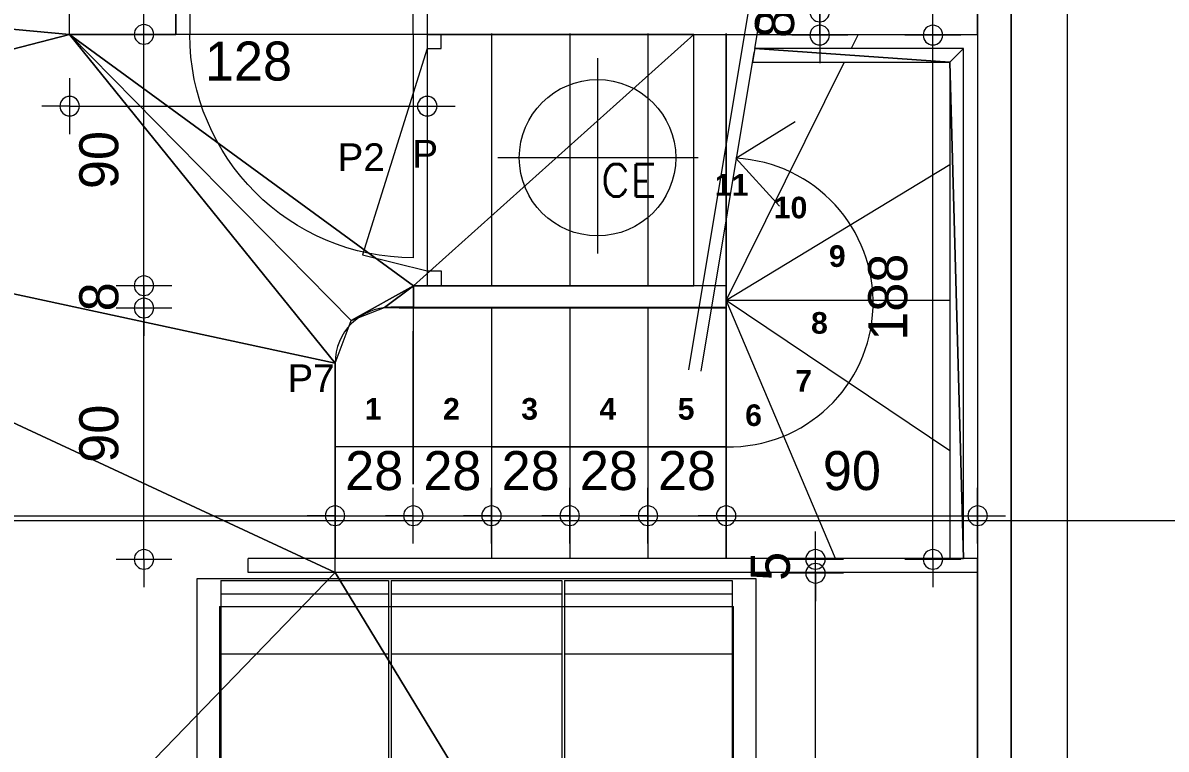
# Model space of a CAD drawing. Header units: metres. Extents: x 1.8 to 61.8, y -55.6 to -11.3.
# Drawn here: x 15.864 to 19.956, y -22.185 to -19.584 of the extents above; entities that cross this region are included whole.
import ezdxf
from ezdxf.enums import TextEntityAlignment as Align
from ezdxf.lldxf.tags import DXFTag

# ---------------------------------------------------------------- set-up
doc = ezdxf.new("R2010")
doc.units = ezdxf.units.M
doc.header["$MEASUREMENT"] = 0
for name, color, linetype in [('Calque commun', 7, 'Continuous'), ('Calque5', 7, 'Continuous'), ('Cotations', 7, 'Continuous'), ('Textes', 7, 'Continuous')]:
    doc.layers.add(name, color=color, linetype=linetype)
doc.styles.add('Arial10', font='arial.ttf', dxfattribs={"height": 0.098961})
doc.styles.add('Arial13', font='arialbd.ttf', dxfattribs={"height": 0.077267})
doc.styles.add('Arial18', font='arial.ttf', dxfattribs={"height": 0.139163})
doc.styles.add('Century Gothic Gras', font='txt.shx', dxfattribs={"height": 0.116336})
doc.styles.add('Century Gothic14', font='GOTHIC.TTF', dxfattribs={"height": 0.139636})
tags = doc.linetypes.add('DASHDOT2', pattern=[0.5, 0.25, -0.125, 0, -0.125]).pattern_tags.tags
tags[10:11] = [DXFTag(74, 4), DXFTag(75, 0), DXFTag(340, '0'), DXFTag(46, 1.0), DXFTag(50, 0.0), DXFTag(44, 0.0), DXFTag(45, 0.0)]
tags[8:9] = [DXFTag(74, 4), DXFTag(75, 0), DXFTag(340, '0'), DXFTag(46, 1.0), DXFTag(50, 0.0), DXFTag(44, 0.0), DXFTag(45, 0.0)]
tags[6:7] = [DXFTag(74, 4), DXFTag(75, 0), DXFTag(340, '0'), DXFTag(46, 1.0), DXFTag(50, 0.0), DXFTag(44, 0.0), DXFTag(45, 0.0)]
tags[4:5] = [DXFTag(74, 4), DXFTag(75, 0), DXFTag(340, '0'), DXFTag(46, 1.0), DXFTag(50, 0.0), DXFTag(44, 0.0), DXFTag(45, 0.0)]
tags = doc.linetypes.add('DOT2', pattern=[0.125, 0, -0.125]).pattern_tags.tags
tags[6:7] = [DXFTag(74, 4), DXFTag(75, 0), DXFTag(340, '0'), DXFTag(46, 1.0), DXFTag(50, 0.0), DXFTag(44, 0.0), DXFTag(45, 0.0)]
tags[4:5] = [DXFTag(74, 4), DXFTag(75, 0), DXFTag(340, '0'), DXFTag(46, 1.0), DXFTag(50, 0.0), DXFTag(44, 0.0), DXFTag(45, 0.0)]
tags = doc.linetypes.add('HIDDEN', pattern=[0.375, 0.25, -0.125]).pattern_tags.tags
tags[6:7] = [DXFTag(74, 4), DXFTag(75, 0), DXFTag(340, '0'), DXFTag(46, 1.0), DXFTag(50, 0.0), DXFTag(44, 0.0), DXFTag(45, 0.0)]
tags[4:5] = [DXFTag(74, 4), DXFTag(75, 0), DXFTag(340, '0'), DXFTag(46, 1.0), DXFTag(50, 0.0), DXFTag(44, 0.0), DXFTag(45, 0.0)]
tags = doc.linetypes.add('HIDDEN2', pattern=[0.1875, 0.125, -0.0625]).pattern_tags.tags
tags[6:7] = [DXFTag(74, 4), DXFTag(75, 0), DXFTag(340, '0'), DXFTag(46, 1.0), DXFTag(50, 0.0), DXFTag(44, 0.0), DXFTag(45, 0.0)]
tags[4:5] = [DXFTag(74, 4), DXFTag(75, 0), DXFTag(340, '0'), DXFTag(46, 1.0), DXFTag(50, 0.0), DXFTag(44, 0.0), DXFTag(45, 0.0)]
tags = doc.linetypes.add('HIDDENX2', pattern=[0.75, 0.5, -0.25]).pattern_tags.tags
tags[6:7] = [DXFTag(74, 4), DXFTag(75, 0), DXFTag(340, '0'), DXFTag(46, 1.0), DXFTag(50, 0.0), DXFTag(44, 0.0), DXFTag(45, 0.0)]
tags[4:5] = [DXFTag(74, 4), DXFTag(75, 0), DXFTag(340, '0'), DXFTag(46, 1.0), DXFTag(50, 0.0), DXFTag(44, 0.0), DXFTag(45, 0.0)]

# ---------------------------------------------------------------- blocks, each defined once
blk = doc.blocks.new('Block52730')
at = {"layer": 'Calque commun', "color": 7, "linetype": 'Continuous', "lineweight": 18}
blk.add_line((19.6015, -16.6552), (19.6015, -25.6552), dxfattribs=at)
at = {"layer": 'Calque commun', "color": 7, "linetype": 'Continuous', "lineweight": 9}
for p, q in [((19.4015, -16.8552), (19.4015, -25.4552)), ((19.2815, -16.9752), (19.2815, -25.3352))]:
    blk.add_line(p, q, dxfattribs=at)
blk = doc.blocks.new('sofa3-2')
at = {"layer": 'Calque commun', "color": 0, "linetype": 'ByBlock', "lineweight": -2}
for p, q in [((0, 0), (0, -0.8)), ((2, 0), (0, 0)), ((2, 0), (2, 0)), ((2, 0), (2, 0)), ((2, 0), (2, 0)), ((2, 0), (2, 0)), ((2, -0.8), (2, 0)), ((0.685, -0.0067), (0.085, -0.0067)), ((0.085, -0.0067), (0.085, -0.1)), ((0.685, -0.0067), (0.685, -0.1)), ((1.305, -0.0067), (0.695, -0.0067)), ((0.695, -0.0067), (0.695, -0.1)), ((1.305, -0.0067), (1.305, -0.1)), ((1.915, -0.0067), (1.315, -0.0067)), ((1.315, -0.0067), (1.315, -0.1)), ((1.915, -0.0067), (1.915, -0.1)), ((0.685, -0.054), (0.085, -0.054)), ((1.305, -0.054), (0.695, -0.054)), ((1.915, -0.054), (1.315, -0.054)), ((0.08, -0.1), (0.08, -0.1)), ((0.08, -0.1), (0.08, -0.1)), ((0.08, -0.1), (0.08, -0.1)), ((0.08, -0.1), (0.08, -0.1)), ((0.085, -0.1), (0.08, -0.1)), ((0.08, -0.74), (0.08, -0.1)), ((0.685, -0.1), (0.085, -0.1)), ((0.085, -0.1), (0.085, -0.14)), ((0.085, -0.11), (0.085, -0.11)), ((0.085, -0.11), (0.085, -0.11)), ((0.695, -0.1), (0.685, -0.1)), ((0.685, -0.1), (0.685, -0.14)), ((0.685, -0.11), (0.685, -0.11)), ((0.685, -0.11), (0.685, -0.11)), ((1.305, -0.1), (0.695, -0.1)), ((0.695, -0.1), (0.695, -0.14)), ((0.695, -0.11), (0.695, -0.11)), ((0.695, -0.11), (0.695, -0.11)), ((1.315, -0.1), (1.305, -0.1)), ((1.305, -0.1), (1.305, -0.14)), ((1.305, -0.11), (1.305, -0.11)), ((1.305, -0.11), (1.305, -0.11)), ((1.915, -0.1), (1.315, -0.1)), ((1.315, -0.1), (1.315, -0.14)), ((1.315, -0.11), (1.315, -0.11)), ((1.315, -0.11), (1.315, -0.11)), ((1.92, -0.1), (1.915, -0.1)), ((1.915, -0.1), (1.915, -0.14)), ((1.915, -0.11), (1.915, -0.11)), ((1.915, -0.11), (1.915, -0.11)), ((1.92, -0.1), (1.92, -0.1)), ((1.92, -0.1), (1.92, -0.1)), ((1.92, -0.1), (1.92, -0.1)), ((1.92, -0.1), (1.92, -0.1)), ((1.92, -0.1), (1.92, -0.74)), ((0.085, -0.14), (0.085, -0.81)), ((0.685, -0.14), (0.685, -0.81)), ((0.695, -0.14), (0.695, -0.81)), ((1.305, -0.14), (1.305, -0.81)), ((1.315, -0.14), (1.315, -0.81)), ((1.915, -0.14), (1.915, -0.81)), ((0.085, -0.27), (0.685, -0.27)), ((0.695, -0.27), (1.305, -0.27)), ((1.315, -0.27), (1.915, -0.27)), ((0.08, -0.76), (0.08, -0.74)), ((0.08, -0.8), (0.08, -0.76)), ((1.92, -0.74), (1.92, -0.76)), ((1.92, -0.76), (1.92, -0.8)), ((0, -0.8), (0, -0.8)), ((0, -0.8), (0, -0.8)), ((0, -0.8), (0.08, -0.8)), ((0.08, -0.8), (0.08, -0.8)), ((0.08, -0.8), (0.08, -0.8)), ((0.085, -0.81), (0.085, -0.81)), ((0.085, -0.81), (0.085, -0.81)), ((0.085, -0.81), (0.685, -0.81)), ((0.685, -0.81), (0.685, -0.81)), ((0.685, -0.81), (0.685, -0.81)), ((0.695, -0.81), (0.695, -0.81)), ((0.695, -0.81), (0.695, -0.81)), ((0.695, -0.81), (1.305, -0.81)), ((1.305, -0.81), (1.305, -0.81)), ((1.305, -0.81), (1.305, -0.81)), ((1.315, -0.81), (1.315, -0.81)), ((1.315, -0.81), (1.315, -0.81)), ((1.315, -0.81), (1.915, -0.81)), ((1.915, -0.81), (1.915, -0.81)), ((1.915, -0.81), (1.915, -0.81)), ((1.92, -0.8), (1.92, -0.8)), ((1.92, -0.8), (1.92, -0.8)), ((1.92, -0.8), (2, -0.8))]:
    blk.add_line(p, q, dxfattribs=at)
blk = doc.blocks.new('XMODULE1PCENTNONPMR13')
at = {"layer": 'Calque commun', "color": 5, "linetype": 'Continuous', "lineweight": 9}
blk.add_arc((0, 0), 0.5, 0, 359.99941, dxfattribs=at)
blk = doc.blocks.new('XMODULE1PCENTNONPMR14')
at = {"layer": 'Calque commun', "color": 5, "linetype": 'Continuous', "lineweight": 9}
blk.add_arc((0, 0), 0.5, 0, 359.99941, dxfattribs=at)
blk = doc.blocks.new('DimLine55328')
at = {"layer": 'Calque commun', "color": 5, "linetype": 'Continuous', "lineweight": 9}
for p, q in [((18.7012, -22.4067), (18.7012, -22.3067)), ((18.8012, -22.4067), (18.6012, -22.4067)), ((18.7012, -26.1866), (18.7012, -22.4067)), ((18.8012, -26.1866), (18.6012, -26.1866)), ((18.7012, -26.1866), (18.7012, -26.2866))]:
    blk.add_line(p, q, dxfattribs=at)
at = {"layer": 'Calque commun', "color": 5, "linetype": 'Continuous', "lineweight": 9, "xscale": 0.07000000029802322, "yscale": 0.07000000029802322, "zscale": 0.07000000029802322, "rotation": 90}
for name, p in [('XMODULE1PCENTNONPMR14', (18.7012, -22.4067)), ('XMODULE1PCENTNONPMR13', (18.7012, -26.1866))]:
    blk.add_blockref(name, p, dxfattribs=at)
at = {"layer": 'Calque commun', "color": 5, "linetype": 'Continuous', "lineweight": 9, "style": 'Century Gothic14'}
blk.add_text('378', height=0.13964, rotation=90, dxfattribs=at).set_placement((18.6512, -24.2966), align=Align.BOTTOM_CENTER)
blk = doc.blocks.new('XMODULE1PCENTNONPMR15')
at = {"layer": 'Calque commun', "color": 5, "linetype": 'Continuous', "lineweight": 9}
blk.add_arc((0, 0), 0.5, 0, 359.99941, dxfattribs=at)
blk = doc.blocks.new('XMODULE1PCENTNONPMR16')
at = {"layer": 'Calque commun', "color": 5, "linetype": 'Continuous', "lineweight": 9}
blk.add_arc((0, 0), 0.5, 0, 359.99941, dxfattribs=at)
blk = doc.blocks.new('DimLine55336')
at = {"layer": 'Calque commun', "color": 5, "linetype": 'Continuous', "lineweight": 9}
for p, q in [((18.7012, -22.3567), (18.7012, -22.2567)), ((18.8012, -22.3567), (18.6012, -22.3567)), ((18.7012, -22.4067), (18.7012, -22.3567)), ((18.8012, -22.4067), (18.6012, -22.4067)), ((18.7012, -22.4067), (18.7012, -22.5067))]:
    blk.add_line(p, q, dxfattribs=at)
at = {"layer": 'Calque commun', "color": 5, "linetype": 'Continuous', "lineweight": 9, "xscale": 0.07000000029802322, "yscale": 0.07000000029802322, "zscale": 0.07000000029802322, "rotation": 90}
for name, p in [('XMODULE1PCENTNONPMR16', (18.7012, -22.3567)), ('XMODULE1PCENTNONPMR15', (18.7012, -22.4067))]:
    blk.add_blockref(name, p, dxfattribs=at)
at = {"layer": 'Calque commun', "color": 5, "linetype": 'Continuous', "lineweight": 9, "style": 'Century Gothic14'}
blk.add_text('5', height=0.1396, rotation=90, dxfattribs=at).set_placement((18.6512, -22.3817), align=Align.BOTTOM_CENTER)
blk = doc.blocks.new('XMODULE1PCENTNONPMR17')
at = {"layer": 'Calque commun', "color": 5, "linetype": 'Continuous', "lineweight": 9}
blk.add_arc((0, 0), 0.5, 0, 359.99941, dxfattribs=at)
blk = doc.blocks.new('XMODULE1PCENTNONPMR18')
at = {"layer": 'Calque commun', "color": 5, "linetype": 'Continuous', "lineweight": 9}
blk.add_arc((0, 0), 0.5, 0, 359.99941, dxfattribs=at)
blk = doc.blocks.new('DimLine55344')
at = {"layer": 'Calque commun', "color": 5, "linetype": 'Continuous', "lineweight": 9}
for p, q in [((19.1215, -20.4792), (19.1215, -20.3792)), ((19.2215, -20.4792), (19.0215, -20.4792)), ((19.1215, -22.3567), (19.1215, -20.4792)), ((19.2215, -22.3567), (19.0215, -22.3567)), ((19.1215, -22.3567), (19.1215, -22.4567))]:
    blk.add_line(p, q, dxfattribs=at)
at = {"layer": 'Calque commun', "color": 5, "linetype": 'Continuous', "lineweight": 9, "xscale": 0.07000000029802322, "yscale": 0.07000000029802322, "zscale": 0.07000000029802322, "rotation": 90}
for name, p in [('XMODULE1PCENTNONPMR18', (19.1215, -20.4792)), ('XMODULE1PCENTNONPMR17', (19.1215, -22.3567))]:
    blk.add_blockref(name, p, dxfattribs=at)
at = {"layer": 'Calque commun', "color": 5, "linetype": 'Continuous', "lineweight": 9, "style": 'Century Gothic14'}
blk.add_text('188', height=0.13964, rotation=90, dxfattribs=at).set_placement((19.0715, -21.4179), align=Align.BOTTOM_CENTER)
blk = doc.blocks.new('XMODULE1PCENTNONPMR19')
at = {"layer": 'Calque commun', "color": 5, "linetype": 'Continuous', "lineweight": 9}
blk.add_arc((0, 0), 0.5, 0, 359.99941, dxfattribs=at)
blk = doc.blocks.new('XMODULE1PCENTNONPMR20')
at = {"layer": 'Calque commun', "color": 5, "linetype": 'Continuous', "lineweight": 9}
blk.add_arc((0, 0), 0.5, 0, 359.99941, dxfattribs=at)
blk = doc.blocks.new('DimLine55352')
at = {"layer": 'Calque commun', "color": 5, "linetype": 'Continuous', "lineweight": 9}
for p, q in [((18.7164, -20.3966), (18.7164, -20.2966)), ((18.8164, -20.3966), (18.6164, -20.3966)), ((18.7164, -20.4792), (18.7164, -20.3966)), ((18.8164, -20.4792), (18.6164, -20.4792)), ((18.7164, -20.4792), (18.7164, -20.5792))]:
    blk.add_line(p, q, dxfattribs=at)
at = {"layer": 'Calque commun', "color": 5, "linetype": 'Continuous', "lineweight": 9, "xscale": 0.07000000029802322, "yscale": 0.07000000029802322, "zscale": 0.07000000029802322, "rotation": 90}
for name, p in [('XMODULE1PCENTNONPMR20', (18.7164, -20.3966)), ('XMODULE1PCENTNONPMR19', (18.7164, -20.4792))]:
    blk.add_blockref(name, p, dxfattribs=at)
at = {"layer": 'Calque commun', "color": 5, "linetype": 'Continuous', "lineweight": 9, "style": 'Century Gothic14'}
blk.add_text('8', height=0.1396, rotation=90, dxfattribs=at).set_placement((18.6664, -20.4379), align=Align.BOTTOM_CENTER)
blk = doc.blocks.new('XMODULE1PCENTNONPMR31')
at = {"layer": 'Calque commun', "color": 5, "linetype": 'Continuous', "lineweight": 9}
blk.add_arc((0, 0), 0.5, 0, 359.99941, dxfattribs=at)
blk = doc.blocks.new('XMODULE1PCENTNONPMR32')
at = {"layer": 'Calque commun', "color": 5, "linetype": 'Continuous', "lineweight": 9}
blk.add_arc((0, 0), 0.5, 0, 359.99941, dxfattribs=at)
blk = doc.blocks.new('DimLine56121')
at = {"layer": 'Calque commun', "color": 5, "linetype": 'Continuous', "lineweight": 9}
for p, q in [((16.2975, -21.4566), (16.2975, -21.3566)), ((16.3975, -21.4566), (16.1975, -21.4566)), ((16.2975, -22.3567), (16.2975, -21.4566)), ((16.3975, -22.3567), (16.1975, -22.3567)), ((16.2975, -22.3567), (16.2975, -22.4567))]:
    blk.add_line(p, q, dxfattribs=at)
at = {"layer": 'Calque commun', "color": 5, "linetype": 'Continuous', "lineweight": 9, "xscale": 0.07000000029802322, "yscale": 0.07000000029802322, "zscale": 0.07000000029802322, "rotation": 90}
for name, p in [('XMODULE1PCENTNONPMR32', (16.2975, -21.4566)), ('XMODULE1PCENTNONPMR31', (16.2975, -22.3567))]:
    blk.add_blockref(name, p, dxfattribs=at)
at = {"layer": 'Calque commun', "color": 5, "linetype": 'Continuous', "lineweight": 9, "style": 'Century Gothic14'}
blk.add_text('90', height=0.13964, rotation=90, dxfattribs=at).set_placement((16.2475, -21.9067), align=Align.BOTTOM_CENTER)
blk = doc.blocks.new('XMODULE1PCENTNONPMR33')
at = {"layer": 'Calque commun', "color": 5, "linetype": 'Continuous', "lineweight": 9}
blk.add_arc((0, 0), 0.5, 0, 359.99941, dxfattribs=at)
blk = doc.blocks.new('XMODULE1PCENTNONPMR34')
at = {"layer": 'Calque commun', "color": 5, "linetype": 'Continuous', "lineweight": 9}
blk.add_arc((0, 0), 0.5, 0, 359.99941, dxfattribs=at)
blk = doc.blocks.new('DimLine56129')
at = {"layer": 'Calque commun', "color": 5, "linetype": 'Continuous', "lineweight": 9}
for p, q in [((16.2975, -21.3766), (16.2975, -21.2766)), ((16.3975, -21.3766), (16.1975, -21.3766)), ((16.2975, -21.4566), (16.2975, -21.3766)), ((16.3975, -21.4566), (16.1975, -21.4566)), ((16.2975, -21.4566), (16.2975, -21.5566))]:
    blk.add_line(p, q, dxfattribs=at)
at = {"layer": 'Calque commun', "color": 5, "linetype": 'Continuous', "lineweight": 9, "xscale": 0.07000000029802322, "yscale": 0.07000000029802322, "zscale": 0.07000000029802322, "rotation": 90}
for name, p in [('XMODULE1PCENTNONPMR34', (16.2975, -21.3766)), ('XMODULE1PCENTNONPMR33', (16.2975, -21.4566))]:
    blk.add_blockref(name, p, dxfattribs=at)
at = {"layer": 'Calque commun', "color": 5, "linetype": 'Continuous', "lineweight": 9, "style": 'Century Gothic14'}
blk.add_text('8', height=0.1396, rotation=90, dxfattribs=at).set_placement((16.2475, -21.4166), align=Align.BOTTOM_CENTER)
blk = doc.blocks.new('XMODULE1PCENTNONPMR35')
at = {"layer": 'Calque commun', "color": 5, "linetype": 'Continuous', "lineweight": 9}
blk.add_arc((0, 0), 0.5, 0, 359.99941, dxfattribs=at)
blk = doc.blocks.new('XMODULE1PCENTNONPMR36')
at = {"layer": 'Calque commun', "color": 5, "linetype": 'Continuous', "lineweight": 9}
blk.add_arc((0, 0), 0.5, 0, 359.99941, dxfattribs=at)
blk = doc.blocks.new('DimLine56137')
at = {"layer": 'Calque commun', "color": 5, "linetype": 'Continuous', "lineweight": 9}
for p, q in [((16.2975, -20.4766), (16.2975, -20.3766)), ((16.3975, -20.4766), (16.1975, -20.4766)), ((16.2975, -21.3766), (16.2975, -20.4766)), ((16.3975, -21.3766), (16.1975, -21.3766)), ((16.2975, -21.3766), (16.2975, -21.4766))]:
    blk.add_line(p, q, dxfattribs=at)
at = {"layer": 'Calque commun', "color": 5, "linetype": 'Continuous', "lineweight": 9, "xscale": 0.07000000029802322, "yscale": 0.07000000029802322, "zscale": 0.07000000029802322, "rotation": 90}
for name, p in [('XMODULE1PCENTNONPMR36', (16.2975, -20.4766)), ('XMODULE1PCENTNONPMR35', (16.2975, -21.3766))]:
    blk.add_blockref(name, p, dxfattribs=at)
at = {"layer": 'Calque commun', "color": 5, "linetype": 'Continuous', "lineweight": 9, "style": 'Century Gothic14'}
blk.add_text('90', height=0.13964, rotation=90, dxfattribs=at).set_placement((16.2475, -20.9266), align=Align.BOTTOM_CENTER)
blk = doc.blocks.new('ce2')
at = {"layer": 'Calque commun', "color": 6, "linetype": 'Continuous', "lineweight": 9}
for p, q in [((0.0007, 0.3427), (0.0007, -0.3562)), ((-0.3566, -0.0007), (0.3605, -0.0007))]:
    blk.add_line(p, q, dxfattribs=at)
blk.add_arc((0, 0), 0.28, 0, 359.9994, dxfattribs=at)
at = {"layer": 'Calque commun', "color": 6, "linetype": 'ByBlock', "lineweight": -2, "style": 'Century Gothic Gras'}
blk.add_text('CE', height=0.11634, rotation=359.9993, dxfattribs=at).set_placement((0.0123, -0.0123), align=Align.BOTTOM_LEFT)
blk = doc.blocks.new('XMODULE1PCENTNONPMR37')
at = {"layer": 'Calque commun', "color": 5, "linetype": 'Continuous', "lineweight": 9}
blk.add_arc((0, 0), 0.5, 0, 359.99941, dxfattribs=at)
blk = doc.blocks.new('XMODULE1PCENTNONPMR38')
at = {"layer": 'Calque commun', "color": 5, "linetype": 'Continuous', "lineweight": 9}
blk.add_arc((0, 0), 0.5, 0, 359.99941, dxfattribs=at)
blk = doc.blocks.new('DimLine56309')
at = {"layer": 'Calque commun', "color": 5, "linetype": 'Continuous', "lineweight": 9}
for p, q in [((18.3815, -22.3005), (18.3815, -22.1005)), ((19.2815, -22.3005), (19.2815, -22.1005)), ((18.3815, -22.2005), (18.2815, -22.2005)), ((18.3815, -22.2005), (19.2815, -22.2005)), ((19.2815, -22.2005), (19.3815, -22.2005))]:
    blk.add_line(p, q, dxfattribs=at)
at = {"layer": 'Calque commun', "color": 5, "linetype": 'Continuous', "lineweight": 9, "xscale": 0.07000000029802322, "yscale": 0.07000000029802322, "zscale": 0.07000000029802322}
for name, p in [('XMODULE1PCENTNONPMR37', (18.3815, -22.2005)), ('XMODULE1PCENTNONPMR38', (19.2815, -22.2005))]:
    blk.add_blockref(name, p, dxfattribs=at)
at = {"layer": 'Calque commun', "color": 5, "linetype": 'Continuous', "lineweight": 9, "style": 'Century Gothic14'}
blk.add_text('90', height=0.13964, dxfattribs=at).set_placement((18.8315, -22.1505), align=Align.BOTTOM_CENTER)
blk = doc.blocks.new('XMODULE1PCENTNONPMR39')
at = {"layer": 'Calque commun', "color": 5, "linetype": 'Continuous', "lineweight": 9}
blk.add_arc((0, 0), 0.5, 0, 359.99941, dxfattribs=at)
blk = doc.blocks.new('XMODULE1PCENTNONPMR40')
at = {"layer": 'Calque commun', "color": 5, "linetype": 'Continuous', "lineweight": 9}
blk.add_arc((0, 0), 0.5, 0, 359.99941, dxfattribs=at)
blk = doc.blocks.new('DimLine56317')
at = {"layer": 'Calque commun', "color": 5, "linetype": 'Continuous', "lineweight": 9}
for p, q in [((18.1015, -22.3005), (18.1015, -22.1005)), ((18.3815, -22.3005), (18.3815, -22.1005)), ((18.1015, -22.2005), (18.0015, -22.2005)), ((18.1015, -22.2005), (18.3815, -22.2005)), ((18.3815, -22.2005), (18.4815, -22.2005))]:
    blk.add_line(p, q, dxfattribs=at)
at = {"layer": 'Calque commun', "color": 5, "linetype": 'Continuous', "lineweight": 9, "xscale": 0.07000000029802322, "yscale": 0.07000000029802322, "zscale": 0.07000000029802322}
for name, p in [('XMODULE1PCENTNONPMR39', (18.1015, -22.2005)), ('XMODULE1PCENTNONPMR40', (18.3815, -22.2005))]:
    blk.add_blockref(name, p, dxfattribs=at)
at = {"layer": 'Calque commun', "color": 5, "linetype": 'Continuous', "lineweight": 9, "style": 'Century Gothic14'}
blk.add_text('28', height=0.13964, dxfattribs=at).set_placement((18.2415, -22.1505), align=Align.BOTTOM_CENTER)
blk = doc.blocks.new('XMODULE1PCENTNONPMR41')
at = {"layer": 'Calque commun', "color": 5, "linetype": 'Continuous', "lineweight": 9}
blk.add_arc((0, 0), 0.5, 0, 359.99941, dxfattribs=at)
blk = doc.blocks.new('XMODULE1PCENTNONPMR42')
at = {"layer": 'Calque commun', "color": 5, "linetype": 'Continuous', "lineweight": 9}
blk.add_arc((0, 0), 0.5, 0, 359.99941, dxfattribs=at)
blk = doc.blocks.new('DimLine56325')
at = {"layer": 'Calque commun', "color": 5, "linetype": 'Continuous', "lineweight": 9}
for p, q in [((17.8215, -22.3005), (17.8215, -22.1005)), ((18.1015, -22.3005), (18.1015, -22.1005)), ((17.8215, -22.2005), (17.7215, -22.2005)), ((17.8215, -22.2005), (18.1015, -22.2005)), ((18.1015, -22.2005), (18.2015, -22.2005))]:
    blk.add_line(p, q, dxfattribs=at)
at = {"layer": 'Calque commun', "color": 5, "linetype": 'Continuous', "lineweight": 9, "xscale": 0.07000000029802322, "yscale": 0.07000000029802322, "zscale": 0.07000000029802322}
for name, p in [('XMODULE1PCENTNONPMR41', (17.8215, -22.2005)), ('XMODULE1PCENTNONPMR42', (18.1015, -22.2005))]:
    blk.add_blockref(name, p, dxfattribs=at)
at = {"layer": 'Calque commun', "color": 5, "linetype": 'Continuous', "lineweight": 9, "style": 'Century Gothic14'}
blk.add_text('28', height=0.13964, dxfattribs=at).set_placement((17.9615, -22.1505), align=Align.BOTTOM_CENTER)
blk = doc.blocks.new('XMODULE1PCENTNONPMR43')
at = {"layer": 'Calque commun', "color": 5, "linetype": 'Continuous', "lineweight": 9}
blk.add_arc((0, 0), 0.5, 0, 359.99941, dxfattribs=at)
blk = doc.blocks.new('XMODULE1PCENTNONPMR44')
at = {"layer": 'Calque commun', "color": 5, "linetype": 'Continuous', "lineweight": 9}
blk.add_arc((0, 0), 0.5, 0, 359.99941, dxfattribs=at)
blk = doc.blocks.new('DimLine56333')
at = {"layer": 'Calque commun', "color": 5, "linetype": 'Continuous', "lineweight": 9}
for p, q in [((17.5415, -22.3005), (17.5415, -22.1005)), ((17.8215, -22.3005), (17.8215, -22.1005)), ((17.5415, -22.2005), (17.4415, -22.2005)), ((17.5415, -22.2005), (17.8215, -22.2005)), ((17.8215, -22.2005), (17.9215, -22.2005))]:
    blk.add_line(p, q, dxfattribs=at)
at = {"layer": 'Calque commun', "color": 5, "linetype": 'Continuous', "lineweight": 9, "xscale": 0.07000000029802322, "yscale": 0.07000000029802322, "zscale": 0.07000000029802322}
for name, p in [('XMODULE1PCENTNONPMR43', (17.5415, -22.2005)), ('XMODULE1PCENTNONPMR44', (17.8215, -22.2005))]:
    blk.add_blockref(name, p, dxfattribs=at)
at = {"layer": 'Calque commun', "color": 5, "linetype": 'Continuous', "lineweight": 9, "style": 'Century Gothic14'}
blk.add_text('28', height=0.13964, dxfattribs=at).set_placement((17.6815, -22.1505), align=Align.BOTTOM_CENTER)
blk = doc.blocks.new('XMODULE1PCENTNONPMR45')
at = {"layer": 'Calque commun', "color": 5, "linetype": 'Continuous', "lineweight": 9}
blk.add_arc((0, 0), 0.5, 0, 359.99941, dxfattribs=at)
blk = doc.blocks.new('XMODULE1PCENTNONPMR46')
at = {"layer": 'Calque commun', "color": 5, "linetype": 'Continuous', "lineweight": 9}
blk.add_arc((0, 0), 0.5, 0, 359.99941, dxfattribs=at)
blk = doc.blocks.new('DimLine56341')
at = {"layer": 'Calque commun', "color": 5, "linetype": 'Continuous', "lineweight": 9}
for p, q in [((13.3216, -22.1005), (13.3216, -22.3005)), ((16.9816, -22.3005), (16.9816, -22.1005)), ((13.3216, -22.2005), (13.2216, -22.2005)), ((13.3216, -22.2005), (16.9816, -22.2005)), ((16.9816, -22.2005), (17.0816, -22.2005))]:
    blk.add_line(p, q, dxfattribs=at)
at = {"layer": 'Calque commun', "color": 5, "linetype": 'Continuous', "lineweight": 9, "xscale": 0.07000000029802322, "yscale": 0.07000000029802322, "zscale": 0.07000000029802322}
for name, p in [('XMODULE1PCENTNONPMR45', (13.3216, -22.2005)), ('XMODULE1PCENTNONPMR46', (16.9816, -22.2005))]:
    blk.add_blockref(name, p, dxfattribs=at)
at = {"layer": 'Calque commun', "color": 5, "linetype": 'Continuous', "lineweight": 9, "style": 'Century Gothic14'}
blk.add_text('366', height=0.13964, dxfattribs=at).set_placement((15.1516, -22.1505), align=Align.BOTTOM_CENTER)
blk = doc.blocks.new('XMODULE1PCENTNONPMR47')
at = {"layer": 'Calque commun', "color": 5, "linetype": 'Continuous', "lineweight": 9}
blk.add_arc((0, 0), 0.5, 0, 359.99941, dxfattribs=at)
blk = doc.blocks.new('XMODULE1PCENTNONPMR48')
at = {"layer": 'Calque commun', "color": 5, "linetype": 'Continuous', "lineweight": 9}
blk.add_arc((0, 0), 0.5, 0, 359.99941, dxfattribs=at)
blk = doc.blocks.new('DimLine56351')
at = {"layer": 'Calque commun', "color": 5, "linetype": 'Continuous', "lineweight": 9}
for p, q in [((17.2615, -22.3005), (17.2615, -22.1005)), ((17.5415, -22.3005), (17.5415, -22.1005)), ((17.2615, -22.2005), (17.1615, -22.2005)), ((17.2615, -22.2005), (17.5415, -22.2005)), ((17.5415, -22.2005), (17.6415, -22.2005))]:
    blk.add_line(p, q, dxfattribs=at)
at = {"layer": 'Calque commun', "color": 5, "linetype": 'Continuous', "lineweight": 9, "xscale": 0.07000000029802322, "yscale": 0.07000000029802322, "zscale": 0.07000000029802322}
for name, p in [('XMODULE1PCENTNONPMR47', (17.2615, -22.2005)), ('XMODULE1PCENTNONPMR48', (17.5415, -22.2005))]:
    blk.add_blockref(name, p, dxfattribs=at)
at = {"layer": 'Calque commun', "color": 5, "linetype": 'Continuous', "lineweight": 9, "style": 'Century Gothic14'}
blk.add_text('28', height=0.13964, dxfattribs=at).set_placement((17.4015, -22.1505), align=Align.BOTTOM_CENTER)
blk = doc.blocks.new('XMODULE1PCENTNONPMR49')
at = {"layer": 'Calque commun', "color": 5, "linetype": 'Continuous', "lineweight": 9}
blk.add_arc((0, 0), 0.5, 0, 359.99941, dxfattribs=at)
blk = doc.blocks.new('XMODULE1PCENTNONPMR50')
at = {"layer": 'Calque commun', "color": 5, "linetype": 'Continuous', "lineweight": 9}
blk.add_arc((0, 0), 0.5, 0, 359.99941, dxfattribs=at)
blk = doc.blocks.new('DimLine56359')
at = {"layer": 'Calque commun', "color": 5, "linetype": 'Continuous', "lineweight": 9}
for p, q in [((16.9816, -22.3005), (16.9816, -22.1005)), ((17.2616, -22.3005), (17.2616, -22.1005)), ((16.9816, -22.2005), (16.8815, -22.2005)), ((16.9816, -22.2005), (17.2616, -22.2005)), ((17.2616, -22.2005), (17.3616, -22.2005))]:
    blk.add_line(p, q, dxfattribs=at)
at = {"layer": 'Calque commun', "color": 5, "linetype": 'Continuous', "lineweight": 9, "xscale": 0.07000000029802322, "yscale": 0.07000000029802322, "zscale": 0.07000000029802322}
for name, p in [('XMODULE1PCENTNONPMR49', (16.9816, -22.2005)), ('XMODULE1PCENTNONPMR50', (17.2616, -22.2005))]:
    blk.add_blockref(name, p, dxfattribs=at)
at = {"layer": 'Calque commun', "color": 5, "linetype": 'Continuous', "lineweight": 9, "style": 'Century Gothic14'}
blk.add_text('28', height=0.13964, dxfattribs=at).set_placement((17.1216, -22.1505), align=Align.BOTTOM_CENTER)
blk = doc.blocks.new('XMODULE1PCENTNONPMR51')
at = {"layer": 'Calque commun', "color": 5, "linetype": 'Continuous', "lineweight": 9}
blk.add_arc((0, 0), 0.5, 0, 359.99941, dxfattribs=at)
blk = doc.blocks.new('XMODULE1PCENTNONPMR52')
at = {"layer": 'Calque commun', "color": 5, "linetype": 'Continuous', "lineweight": 9}
blk.add_arc((0, 0), 0.5, 0, 359.99941, dxfattribs=at)
blk = doc.blocks.new('DimLine59466')
at = {"layer": 'Calque commun', "color": 5, "linetype": 'Continuous', "lineweight": 9}
for p, q in [((16.0315, -20.6338), (16.0315, -20.8338)), ((17.3115, -20.6338), (17.3115, -20.8338)), ((16.0315, -20.7338), (15.9315, -20.7338)), ((16.0315, -20.7338), (17.3115, -20.7338)), ((17.3115, -20.7338), (17.4115, -20.7338))]:
    blk.add_line(p, q, dxfattribs=at)
at = {"layer": 'Calque commun', "color": 5, "linetype": 'Continuous', "lineweight": 9, "xscale": 0.07000000029802322, "yscale": 0.07000000029802322, "zscale": 0.07000000029802322}
for name, p in [('XMODULE1PCENTNONPMR51', (16.0315, -20.7338)), ('XMODULE1PCENTNONPMR52', (17.3115, -20.7338))]:
    blk.add_blockref(name, p, dxfattribs=at)
at = {"layer": 'Calque commun', "color": 5, "linetype": 'Continuous', "lineweight": 9, "style": 'Century Gothic14'}
blk.add_text('128', height=0.13964, dxfattribs=at).set_placement((16.6715, -20.6838), align=Align.BOTTOM_CENTER)
blk = doc.blocks.new('@PRES_1_$$_1-43')
at = {"layer": 'Calque commun', "color": 5, "linetype": 'Continuous', "lineweight": 9}
blk.add_line((0.05, 0.08), (0.05, 0.88), dxfattribs=at)
at = {"layer": 'Calque commun', "color": 5, "linetype": 'Continuous', "lineweight": 9, "extrusion": (0, 0, -1)}
blk.add_arc((-0.05, 0.08), 0.8, 90, 180, dxfattribs=at)
at = {"layer": 'Calque commun', "color": 5, "linetype": 'Continuous', "lineweight": 9}
mesh = blk.add_polyface(dxfattribs=at)
corners = [(0, 0), (0, 0.08), (0.05, 0.08), (0.05, 0)]
mesh.append_faces([[corners[k] for k in face] for face in [(0, 1, 2, 3)]], dxfattribs={"color": 5})
mesh = blk.add_polyface(dxfattribs=at)
corners = [(0.85, 0), (0.85, 0.08), (0.9, 0.08), (0.9, 0)]
mesh.append_faces([[corners[k] for k in face] for face in [(0, 1, 2, 3)]], dxfattribs={"color": 5})
blk = doc.blocks.new('@PRES_1_$$_1-44')
at = {"layer": 'Calque commun', "color": 7, "linetype": 'Continuous', "lineweight": 9}
blk.add_line((0, 0), (0, 0.08), dxfattribs=at)
blk = doc.blocks.new('@PRES_1_$$_1-45')
at = {"layer": 'Calque commun', "color": 7, "linetype": 'Continuous', "lineweight": 9}
blk.add_line((0, 0), (0, 0.08), dxfattribs=at)
blk = doc.blocks.new('INTER_2D_COMB15')
at = {"layer": 'Calque5', "color": 0, "linetype": 'ByBlock', "lineweight": -2}
for name in ['@PRES_1_$$_1-43', '@PRES_1_$$_1-44']:
    blk.add_blockref(name, (0, 0), dxfattribs=at)
at = {"layer": 'Calque5', "color": 0, "linetype": 'ByBlock', "lineweight": -2, "extrusion": (0, 0, -1), "xscale": -1, "yscale": -1, "zscale": -1, "rotation": -180}
blk.add_blockref('@PRES_1_$$_1-45', (-0.9, 0), dxfattribs=at)
blk = doc.blocks.new('PLACED_COMB15')
at = {"layer": 'Calque5', "color": 0, "linetype": 'ByBlock', "lineweight": -2}
blk.add_blockref('INTER_2D_COMB15', (0, 0), dxfattribs=at)
blk = doc.blocks.new('XMODULE1PCENTNONPMR53')
at = {"layer": 'Calque commun', "color": 5, "linetype": 'Continuous', "lineweight": 9}
blk.add_arc((0, 0), 0.5, 0, 359.99941, dxfattribs=at)
blk = doc.blocks.new('XMODULE1PCENTNONPMR54')
at = {"layer": 'Calque commun', "color": 5, "linetype": 'Continuous', "lineweight": 9}
blk.add_arc((0, 0), 0.5, 0, 359.99941, dxfattribs=at)
blk = doc.blocks.new('DimLine60848')
at = {"layer": 'Calque commun', "color": 5, "linetype": 'Continuous', "lineweight": 9}
for p, q in [((18.7164, -19.4966), (18.7164, -19.3966)), ((18.8164, -19.4966), (18.6164, -19.4966)), ((18.7164, -20.3966), (18.7164, -19.4966)), ((18.8164, -20.3966), (18.6164, -20.3966)), ((18.7164, -20.3966), (18.7164, -20.4966))]:
    blk.add_line(p, q, dxfattribs=at)
at = {"layer": 'Calque commun', "color": 5, "linetype": 'Continuous', "lineweight": 9, "xscale": 0.07000000029802322, "yscale": 0.07000000029802322, "zscale": 0.07000000029802322, "rotation": 90}
for name, p in [('XMODULE1PCENTNONPMR54', (18.7164, -19.4966)), ('XMODULE1PCENTNONPMR53', (18.7164, -20.3966))]:
    blk.add_blockref(name, p, dxfattribs=at)
at = {"layer": 'Calque commun', "color": 5, "linetype": 'Continuous', "lineweight": 9, "style": 'Arial18'}
blk.add_text('90', height=0.13916, rotation=90, dxfattribs=at).set_placement((18.6664, -19.9466), align=Align.BOTTOM_CENTER)
blk = doc.blocks.new('XMODULE1PCENTNONPMR69')
at = {"layer": 'Calque commun', "color": 7, "linetype": 'DASHDOT2', "lineweight": 9}
for p, q in [((18.2474, -21.6778), (18.4772, -20.3013)), ((18.4844, -20.5266), (18.5211, -20.3068)), ((18.2914, -21.6833), (18.482, -20.5414))]:
    blk.add_line(p, q, dxfattribs=at)
at = {"layer": 'Calque commun', "color": 7, "linetype": 'Continuous', "lineweight": 18}
for p, q in [((16.0315, -20.4766), (16.0315, -20.3966)), ((19.2815, -20.4766), (19.2815, -20.3966)), ((16.0315, -20.4766), (16.4115, -20.4766)), ((17.3115, -20.4766), (19.2815, -20.4766)), ((18.3815, -21.3766), (17.262, -21.3766)), ((17.262, -21.3766), (17.262, -21.4566)), ((18.3815, -21.3766), (18.3815, -21.4566)), ((18.3815, -21.4566), (17.262, -21.4566))]:
    blk.add_line(p, q, dxfattribs=at)
at = {"layer": 'Calque commun', "color": 7, "linetype": 'HIDDEN', "lineweight": 9}
for p in [(17.3115, -20.4766), (17.3116, -21.324)]:
    blk.add_line(p, (17.3116, -21.3741), dxfattribs=at)
at = {"layer": 'Calque commun', "color": 7, "linetype": 'HIDDEN2', "lineweight": 9}
for p, q in [((17.3362, -20.4766), (17.5915, -20.4766)), ((17.5415, -20.474), (17.5415, -21.374)), ((17.8215, -20.474), (17.8215, -21.374)), ((18.1015, -20.474), (18.1015, -21.374)), ((18.3815, -21.454), (18.3815, -20.474)), ((18.3815, -20.474), (18.3815, -21.454)), ((18.3815, -20.474), (18.3815, -21.374)), ((18.3815, -21.454), (18.3815, -22.354))]:
    blk.add_line(p, q, dxfattribs=at)
at = {"layer": 'Calque commun', "color": 7, "linetype": 'Continuous', "lineweight": 9}
for p, q in [((17.3862, -20.4766), (17.3362, -20.4766)), ((17.3615, -20.5266), (17.3615, -20.4766)), ((18.8538, -20.4766), (18.829, -20.5266)), ((17.3115, -20.5266), (17.0792, -21.2667)), ((17.3115, -20.5266), (17.3615, -20.5266)), ((18.8042, -20.5766), (18.3815, -21.429)), ((18.4164, -20.9204), (18.6283, -20.7892)), ((18.3815, -21.429), (19.1815, -20.9426)), ((18.4164, -20.9204), (18.5724, -21.092)), ((18.5724, -21.092), (18.4164, -20.9204)), ((17.0792, -21.2667), (17.3116, -21.324)), ((17.3116, -21.324), (17.3616, -21.324)), ((17.3616, -21.324), (17.3616, -21.374)), ((18.3815, -21.454), (18.3815, -21.374)), ((18.7729, -22.354), (18.3815, -21.429)), ((18.3815, -21.429), (19.1815, -21.9672)), ((18.3815, -21.429), (19.1815, -21.429)), ((17.2615, -21.454), (17.1815, -21.454)), ((17.2615, -21.454), (18.3815, -21.454)), ((17.2615, -21.454), (18.3815, -21.454)), ((17.2615, -21.454), (17.2616, -22.0874)), ((17.5415, -21.454), (17.5415, -22.354)), ((17.8215, -21.454), (17.8215, -22.354)), ((18.1015, -21.454), (18.1015, -22.354)), ((18.3815, -22.354), (18.3815, -21.454)), ((18.3815, -21.454), (18.3815, -22.354)), ((17.2616, -22.0874), (17.2615, -21.5394)), ((16.9815, -21.654), (16.9815, -22.3541)), ((17.5415, -21.954), (16.9816, -21.954)), ((17.5415, -21.954), (18.3815, -21.954)), ((19.2815, -22.3541), (16.67, -22.3541)), ((16.67, -22.4041), (16.67, -22.3541)), ((19.2815, -22.4041), (19.2815, -22.3541)), ((19.2815, -22.4041), (16.67, -22.4041))]:
    blk.add_line(p, q, dxfattribs=at)
at = {"layer": 'Calque commun', "color": 7, "linetype": 'HIDDENX2', "lineweight": 9}
blk.add_line((18.3815, -21.9541), (17.5415, -21.954), dxfattribs=at)
at = {"layer": 'Calque commun', "color": 7, "linetype": 'Continuous', "lineweight": 9}
for centre, radius, start, end in [((18.3904, -21.4369), 0.5172, 269.0163, 87.0988), ((17.1815, -21.654), 0.2, 90, 180)]:
    blk.add_arc(centre, radius, start, end, dxfattribs=at)
at = {"layer": 'Calque commun', "color": 5, "linetype": 'Continuous', "lineweight": 9}
for name in ['DimLine60848', 'DimLine55352', 'DimLine56137', 'DimLine55344', 'DimLine59466', 'DimLine56129', 'DimLine56121', 'DimLine56341', 'DimLine56359', 'DimLine56351', 'DimLine56333', 'DimLine56325', 'DimLine56317', 'DimLine56309', 'DimLine55336', 'DimLine55328']:
    blk.add_blockref(name, (0, 0), dxfattribs=at)
at = {"layer": 'Calque commun', "color": 0, "linetype": 'ByBlock', "lineweight": -2, "rotation": 180}
blk.add_blockref('PLACED_COMB15', (17.3115, -20.3966), dxfattribs=at)
at = {"layer": 'Calque commun', "color": 0, "linetype": 'ByBlock', "lineweight": -2, "extrusion": (0, 0, -1), "rotation": 180}
blk.add_blockref('ce2', (-17.921, -20.9184), dxfattribs=at)
at = {"layer": 'Calque commun', "color": 8, "linetype": 'DOT2', "lineweight": 9, "extrusion": (0, 0, -1)}
blk.add_blockref('sofa3-2', (-18.4877, -22.4258), dxfattribs=at)
at = {"layer": 'Calque commun', "color": 5, "linetype": 'ByBlock', "lineweight": -2, "style": 'Arial13'}
for s, height, p in [('11', 0.07727, (18.4613, -21.0776)), ('10', 0.07727, (18.672, -21.1586)), ('9', 0.0773, (18.8092, -21.3326)), ('1', 0.0773, (17.148, -21.8796)), ('2', 0.0773, (17.428, -21.8796)), ('3', 0.0773, (17.708, -21.8796)), ('4', 0.0773, (17.988, -21.8796)), ('5', 0.0773, (18.268, -21.8796))]:
    blk.add_text(s, height=height, dxfattribs=at).set_placement(p, align=Align.BOTTOM_RIGHT)
for s, p in [('8', (18.6853, -21.5717)), ('7', (18.6289, -21.7793)), ('6', (18.4495, -21.9023))]:
    blk.add_text(s, height=0.0773, dxfattribs=at).set_placement(p, align=Align.BOTTOM_LEFT)
at = {"layer": 'Textes', "color": 5, "linetype": 'ByBlock', "lineweight": -2, "style": 'Arial10'}
blk.add_text('P2', height=0.09896, dxfattribs=at).set_placement((17.1596, -20.9955), align=Align.BOTTOM_RIGHT)
blk.add_text('P7', height=0.09896, dxfattribs=at).set_placement((16.811, -21.6585), align=Align.TOP_LEFT)
at = {"layer": 'Calque commun', "color": 9, "linetype": 'Continuous', "lineweight": 18}
mesh = blk.add_polyface(dxfattribs=at)
corners = [(16.0315, -20.4766), (16.9815, -21.654), (17.0395, -21.5019), (19.2815, -26.1866), (19.2815, -22.4041), (16.9815, -22.4041), (17.262, -21.3766), (13.3216, -20.2866), (13.9816, -20.2866), (13.3216, -17.8268), (18.2659, -21.3766), (18.2659, -20.4766), (13.3216, -26.1866), (13.9816, -21.0066), (13.3216, -21.0066), (17.1586, -21.4553), (17.262, -21.4566), (16.0315, -17.8266)]
mesh.append_faces([[corners[k] for k in face] for face in [(12, 13, 14)]], dxfattribs={"vtx0": -1, "color": 9})
mesh.append_faces([[corners[k] for k in face] for face in [(0, 6, 11), (15, 6, 2), (17, 8, 0)]], dxfattribs={"vtx0": -1, "vtx1": -1, "color": 9})
mesh.append_faces([[corners[k] for k in face] for face in [(0, 2, 6), (12, 5, 13), (13, 1, 0)]], dxfattribs={"vtx0": -1, "vtx1": -1, "vtx2": -1, "color": 9})
mesh.append_faces([[corners[k] for k in face] for face in [(0, 1, 2), (13, 5, 1)]], dxfattribs={"vtx0": -1, "vtx2": -1, "color": 9})
mesh.append_faces([[corners[k] for k in face] for face in [(7, 8, 9)]], dxfattribs={"vtx1": -1, "color": 9})
mesh.append_faces([[corners[k] for k in face] for face in [(12, 3, 5), (8, 13, 0), (17, 9, 8)]], dxfattribs={"vtx1": -1, "vtx2": -1, "color": 9})
mesh.append_faces([[corners[k] for k in face] for face in [(3, 4, 5), (6, 10, 11), (15, 16, 6)]], dxfattribs={"vtx2": -1, "color": 9})
at = {"layer": 'Calque commun', "color": 7, "linetype": 'Continuous', "lineweight": 9}
mesh = blk.add_polyface(dxfattribs=at)
corners = [(19.2315, -22.3541), (19.1815, -20.5766), (19.1815, -22.3541), (18.4844, -20.5266), (18.4761, -20.5766), (19.2315, -20.5266)]
mesh.append_faces([[corners[k] for k in face] for face in [(0, 1, 2)]], dxfattribs={"vtx0": -1, "color": 7})
mesh.append_faces([[corners[k] for k in face] for face in [(3, 1, 5)]], dxfattribs={"vtx0": -1, "vtx1": -1, "color": 7})
mesh.append_faces([[corners[k] for k in face] for face in [(0, 5, 1)]], dxfattribs={"vtx1": -1, "vtx2": -1, "color": 7})
mesh.append_faces([[corners[k] for k in face] for face in [(3, 4, 1)]], dxfattribs={"vtx2": -1, "color": 7})

msp = doc.modelspace()

# ---------------------------------------------------------------- linework, layer by layer
at = {"layer": 'Calque commun', "color": 12, "linetype": 'Continuous', "lineweight": 18}
msp.add_polyline3d([(17.8015, -25.6552, 0), (17.8015, -25.4552, 0), (19.4015, -25.4552, 0), (19.4015, -16.8552, 0), (18.5815, -16.8552, 0), (18.5815, -16.6552, 0)], dxfattribs=at)
at = {"layer": 'Cotations', "color": 1, "linetype": 'DASHDOT2', "lineweight": 18}
msp.add_line((5.4524, -21.3661), (22.5381, -21.3661), dxfattribs=at)

# ---------------------------------------------------------------- block references
at = {"layer": 'Calque commun', "color": 0, "linetype": 'ByBlock', "lineweight": -2}
for name, p in [('Block52730', (0, 0)), ('XMODULE1PCENTNONPMR69', (0, 0.8514))]:
    msp.add_blockref(name, p, dxfattribs=at)

# ---------------------------------------------------------------- texts
at = {"layer": 'Textes', "color": 5, "linetype": 'ByBlock', "lineweight": -2, "style": 'Arial10'}
msp.add_text('P', height=0.099, dxfattribs=at).set_placement((17.3503, -20.1319), align=Align.BOTTOM_RIGHT)

# ---------------------------------------------------------------- meshes
at = {"layer": 'Calque commun', "color": 7, "linetype": 'Continuous', "lineweight": 9}
mesh = msp.add_polyface(dxfattribs=at)
corners = [(61.7636, -11.3086), (1.7636, -11.3086), (1.7636, -53.3086), (61.7636, -53.3086)]
mesh.append_faces([[corners[k] for k in face] for face in [(0, 1, 2, 3)]], dxfattribs={"color": 7})

doc.saveas('drawing.dxf')
